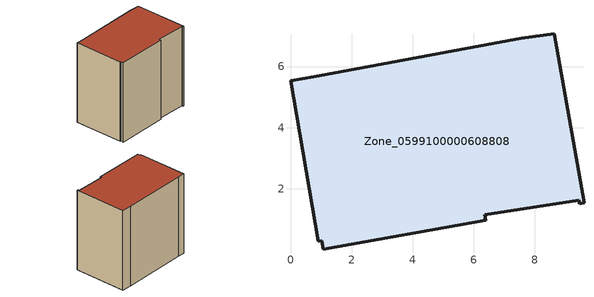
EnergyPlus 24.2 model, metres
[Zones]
Zone_0599100000608808
 floor ground (C_G): 1.07,0.02 1.02,0.3 0.91,0.28 0,5.53 0.76,5.66 7.56,6.93 8.64,7.07 9.62,1.53 9.48,1.5 9.45,1.62 6.37,1.14 6.4,0.96 z0
 wall outside (C_F): 9.62,1.53 8.64,7.07 7.56,6.93 0.76,5.66 0,5.53 0.91,0.28 1.02,0.3 1.07,0.02 6.4,0.96 6.37,1.14 9.45,1.62 9.48,1.5 9.62,1.53 z0:8.69
 roof outside (C_R): 1.02,0.3 1.07,0.02 6.4,0.96 6.37,1.14 9.45,1.62 9.48,1.5 9.62,1.53 8.64,7.07 7.56,6.93 0.76,5.66 0,5.53 0.91,0.28 z8.69
[BUILDING]
Pand.0599100000608808: North Axis=0; Terrain=City; Loads Convergence Tolerance Value=0.04; Temperature Convergence Tolerance Value=0.4; Solar Distribution=FullExterior; Maximum Number of Warmup Days=25; Minimum Number of Warmup Days=1
[Site:Location]
Rotterdam.The.Hague.AP_ZH_NLD Design_Conditions: Latitude=51.96; Longitude=4.45; Time Zone=1; Elevation=-4.5
[SITE:GROUNDTEMPERATURE:BUILDINGSURFACE]
18, 18, 18, 18, 18, 18, 18, 18, 18, 18, 18, 18
[MATERIAL] Thermal Absorptance=0.9; Solar Absorptance=0.7; Visible Absorptance=0.7
Name | Roughness | Thickness | Conductivity | Density | Specific Heat
G.TC.1946 | MediumSmooth | 0.15 | 1 | 540 | 1210
F.TC.1946 | Rough | 0.3 | 0.857143 | 1920 | 840
R.TC.1946 | MediumRough | 0.2 | 0.909091 | 1500 | 1000
[CONSTRUCTION]
C_G: G.TC.1946
C_F: F.TC.1946
C_R: R.TC.1946
[ZONE]
Zone_0599100000608808: Type=1; Multiplier=1; Ceiling Height=Autocalculate; Volume=Autocalculate; Floor Area=autocalculate; Part of Total Floor Area=Yes
[ZONEINFILTRATION:DESIGNFLOWRATE]
Infil_Zone_0599100000608808: Zone or ZoneList or Space or SpaceList=Zone_0599100000608808; Schedule=AlwaysOn; Design Flow Rate Calculation Method=Flow/Area; Flow Rate per Floor Area=0.003; Constant Term Coefficient=1; Temperature Term Coefficient=0; Velocity Term Coefficient=0; Velocity Squared Term Coefficient=0
[HVACTEMPLATE:ZONE:IDEALLOADSAIRSYSTEM]
Zone_0599100000608808: Maximum Heating Supply Air Temperature=50; Minimum Cooling Supply Air Temperature=13; Maximum Heating Supply Air Humidity Ratio=0.0156; Minimum Cooling Supply Air Humidity Ratio=0.0077; Heating Limit=NoLimit; Cooling Limit=NoLimit; Dehumidification Control Type=ConstantSensibleHeatRatio; Cooling Sensible Heat Ratio=0.7; Dehumidification Setpoint=60; Humidification Control Type=None; Humidification Setpoint=30; Outdoor Air Method=None; Outdoor Air Flow Rate per Person=0.00944; Outdoor Air Flow Rate per Zone Floor Area=0; Outdoor Air Flow Rate per Zone=0; Demand Controlled Ventilation Type=None; Outdoor Air Economizer Type=NoEconomizer; Heat Recovery Type=None; Sensible Heat Recovery Effectiveness=0.7; Latent Heat Recovery Effectiveness=0.65
[ZONECONTROL:THERMOSTAT]
ThermostatControl_Zone_0599100000608808: Zone or ZoneList=Zone_0599100000608808; Control Type Schedule=DualSetpointControlType; Control 1=Thermostat_Zone_0599100000608808; Temperature Difference Between Cutout And Setpoint=0
[THERMOSTATSETPOINT:DUALSETPOINT]
Thermostat_Zone_0599100000608808: Heating Setpoint Temperature Schedule=HeatingSetpoint_Zone_0599100000608808; Cooling Setpoint Temperature Schedule=CoolingSetpoint_Zone_0599100000608808
[SCHEDULE:COMPACT]
HeatingSetpoint_Zone_0599100000608808: Through: 12/31, For: AllDays, Until: 24:00, 21
CoolingSetpoint_Zone_0599100000608808: Through: 12/31, For: AllDays, Until: 24:00, 24
DualSetpointControlType: Through: 12/31, For: AllDays, Until: 24:00, 4
AlwaysOn: Through: 12/31, For: AllDays, Until: 24:00, 1
